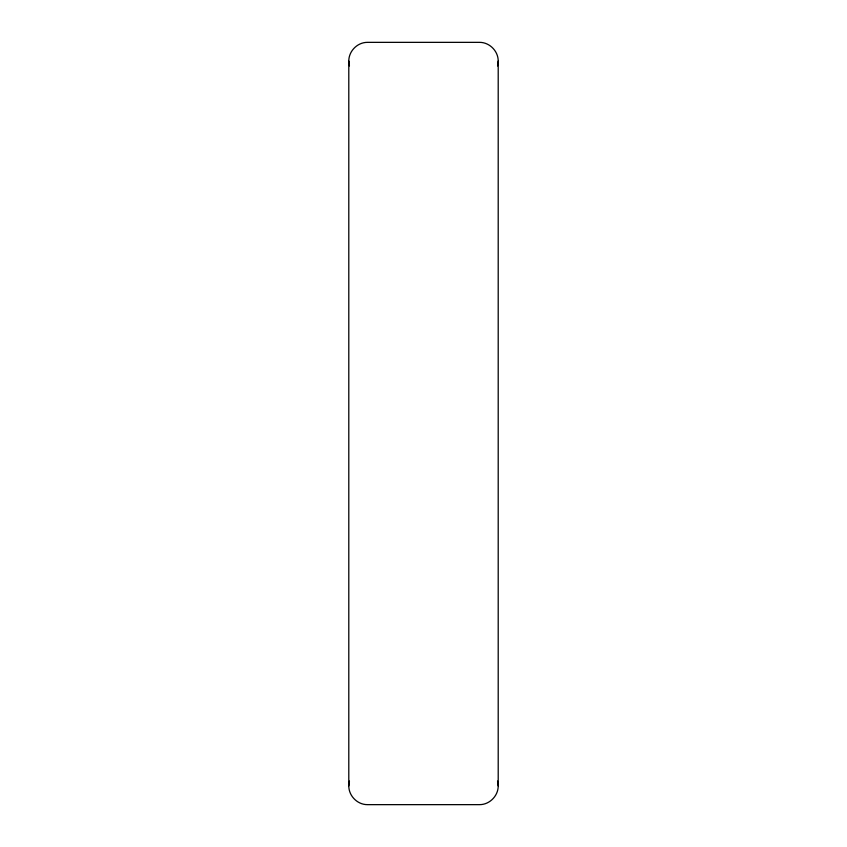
<?xml version="1.0" encoding="UTF-8"?>
<svg xmlns="http://www.w3.org/2000/svg" width="847" height="847" viewBox="0 0 847 847"><rect width="100%" height="100%" fill="white"/><g stroke="black" fill="none" stroke-linecap="round" stroke-linejoin="round"><path stroke-width="1.27" d="M348.795 61.1C348.72 51.095 357.445 42.286 367.471 42.35L479.529 42.35C489.555 42.286 498.28 51.095 498.205 61.1L498.205 785.9C498.28 795.905 489.555 804.714 479.529 804.65L367.471 804.65C357.445 804.714 348.72 795.905 348.795 785.9L348.795 61.1L349.43 65.95M348.795 785.9L349.43 781.05M497.57 65.95L498.205 61.1M497.57 781.05L498.205 785.9"/></g></svg>
